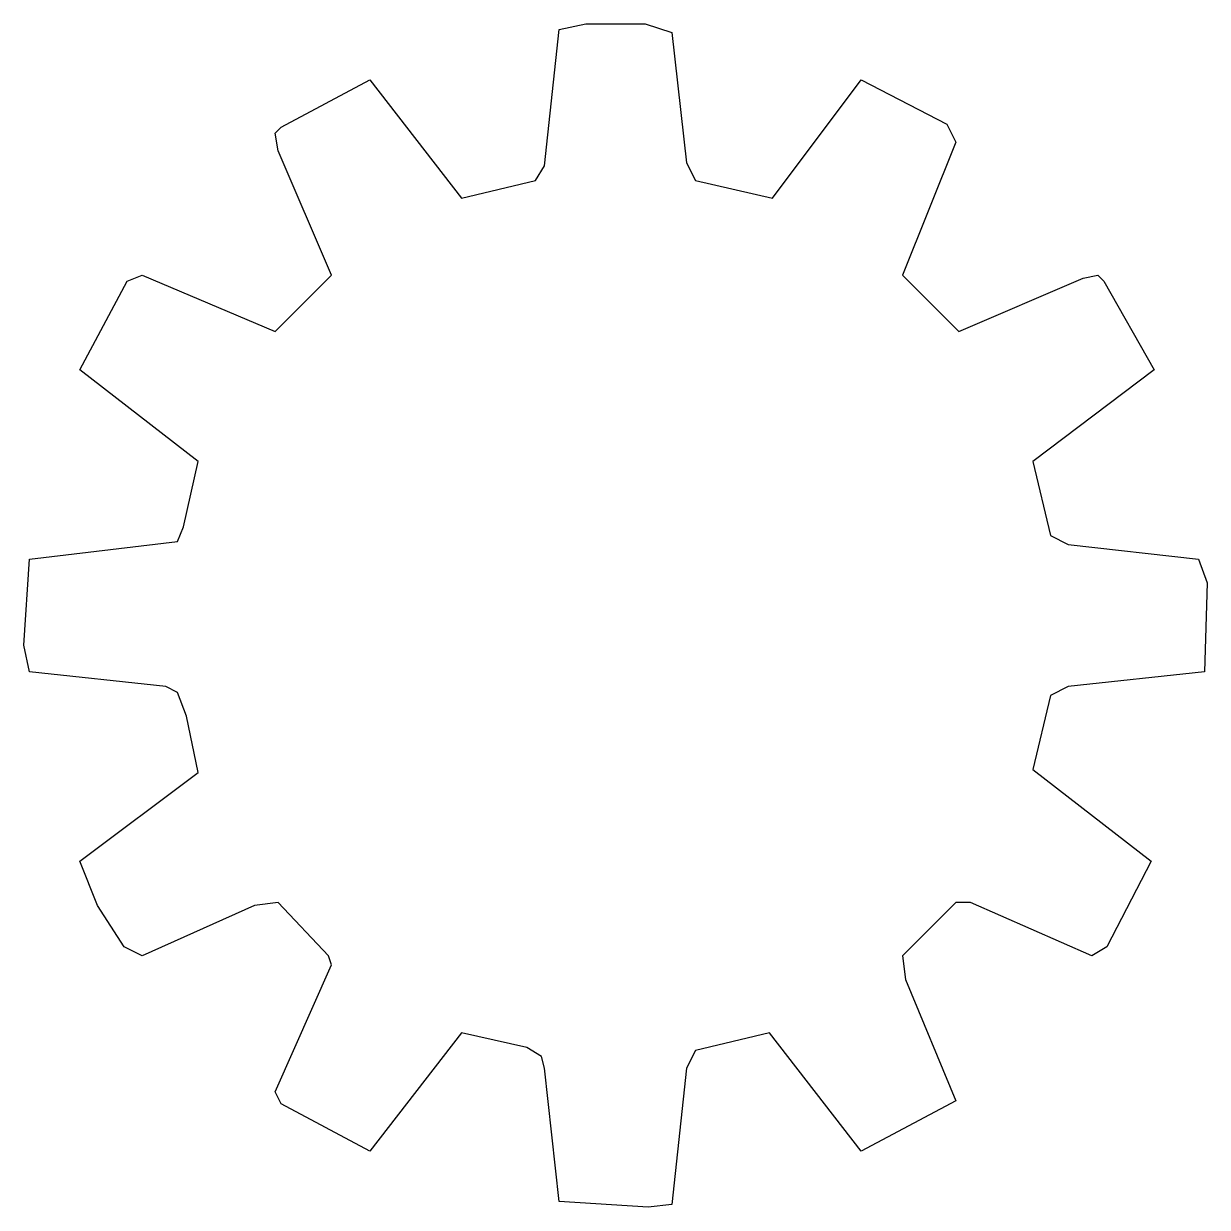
# Model space of a CAD drawing. Extents: x 102 to 502, y 98 to 498.
import ezdxf

# ---------------------------------------------------------------- set-up
doc = ezdxf.new("R2010")
doc.units = 0
doc.layers.add('IMG', color=7, linetype='CONTINUOUS')

msp = doc.modelspace()

# ---------------------------------------------------------------- linework, layer by layer
at = {"layer": 'IMG'}
msp.add_lwpolyline([(292, 498), (312, 498), (321, 495), (326, 451), (329, 445), (355, 439), (385, 479), (414, 464), (417, 458), (399, 413), (418, 394), (460, 412), (465, 413), (467, 411), (484, 381), (443, 350), (449, 325), (455, 322), (499, 317), (502, 309), (501, 279), (455, 274), (449, 271), (443, 246), (483, 215), (468, 186), (463, 183), (422, 201), (417, 201), (399, 183), (400, 175), (417, 134), (385, 117), (354, 157), (329, 151), (326, 145), (321, 99), (313, 98), (283, 100), (278, 145), (277, 149), (272, 152), (250, 157), (219, 117), (189, 133), (187, 137), (206, 180), (205, 183), (188, 201), (180, 200), (142, 183), (136, 186), (127, 200), (121, 215), (161, 245), (157, 264), (154, 272), (150, 274), (104, 279), (102, 288), (104, 317), (154, 323), (156, 328), (161, 350), (121, 381), (137, 411), (142, 413), (187, 394), (206, 413), (188, 455), (187, 461), (189, 463), (219, 479), (250, 439), (275, 445), (278, 450), (283, 496)], close=True, dxfattribs=at)

doc.saveas('drawing.dxf')
